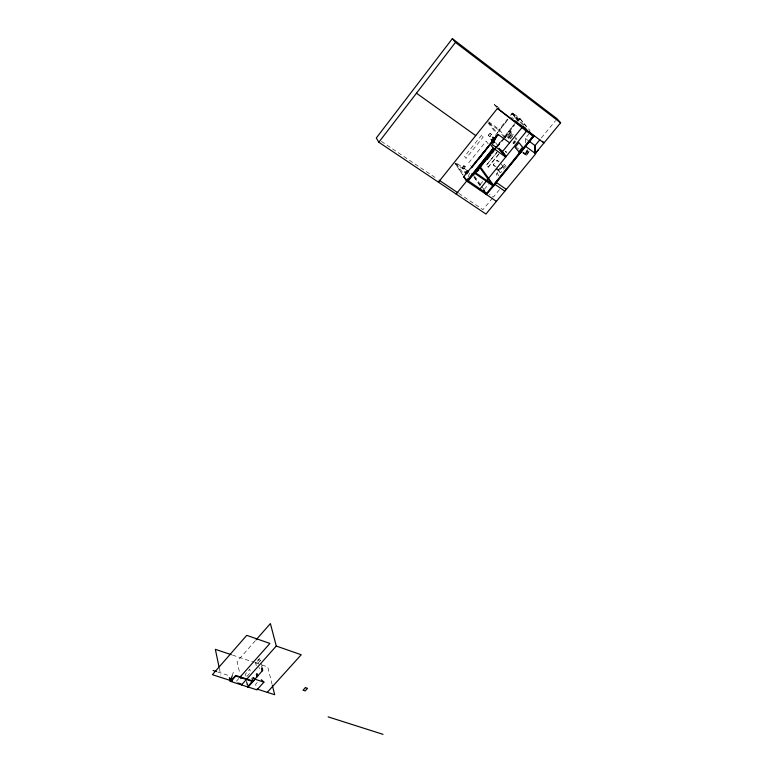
<?xml version="1.0" encoding="UTF-8"?>
<svg xmlns="http://www.w3.org/2000/svg" width="773" height="773" viewBox="0 0 773 773"><rect width="100%" height="100%" fill="white"/><g stroke="black" fill="none" stroke-linecap="round" stroke-linejoin="round"><path stroke-width="0.58" stroke-dasharray="3.87 2.9" d="M468.409 176.737L469.771 172.176M232.161 675.882L233.89 670.404M524.645 152.977L525.988 154.909L524.693 152.986L527.505 149.614M501.783 140.338L497.348 145.923M502.518 139.401L515.06 123.409M515.794 122.472L519.321 117.998L526.239 126.366M495.213 135.575L507.89 119.593M497.049 133.265L507.996 119.477M497.599 145.256L501.339 140.56M504.344 136.802L514.828 123.632M515.581 122.694L519.321 117.998M497.551 146.474L504.257 138.058M505.001 137.121L514.692 124.975M517.668 121.235L519.91 118.424L512.451 112.858L510.373 115.438M462.167 167.799L463.868 165.693L465.307 166.688L463.771 169.026L462.167 167.799L463.771 169.026M488.275 135.362L490.005 133.207L491.609 134.463L489.879 136.628L488.439 135.584L490.005 133.207M462.331 168.031L463.868 165.693M463.616 168.794L465.307 166.688M491.444 134.251L489.879 136.628M504.199 137.188L498.604 130.028L507.368 119.158M497.435 146.735L504.74 137.961M504.885 137.536L510.335 130.811L513.61 134.917M510.905 131.526L506.962 136.386L506.373 135.7L509.62 139.826L512.943 135.739M498.546 154.484L488.188 167.219L486.555 165.036L497.561 151.479M508.257 138.096L512.238 133.198M496.942 152.465L486.555 165.036M499.126 153.556L488.188 167.219M494.527 166.427L493.271 164.726L496.991 160.156L499.773 162.127M505.919 152.619L506.46 151.952L505.387 151.179L506.402 152.494M512.895 144L516.915 139.072M480.313 184.37L483.347 180.65M497.764 170.823L501.522 166.234L504.315 168.214L500.566 172.794L497.764 170.823L496.353 168.91L499.145 170.872L502.894 166.301L500.102 164.33M525.418 142.899L525.292 138.406L528.751 134.173M484.304 189.375L489.638 182.853M529.263 150.996L526.22 155.45L522.529 152.764M526.152 155.528L529.573 151.382M541.313 137.971L555.594 120.636M492.633 197.927L482.98 209.647L459.046 193.579M499.464 189.646L493.377 197.028L489.415 194.323M525.06 153.45L528.577 149.228M525.398 153.875L528.925 149.653M525.717 154.271L528.539 150.899M255.332 640.72L237.089 661.485L239.92 674.037M236.403 681.264L238.789 678.559M258.008 663.215L260.636 660.258L260.086 658.007L257.467 660.963L258.008 663.215L256.327 662.645M246.945 676.452L250.529 672.423L249.776 669.186L245.485 674.027L246.229 677.264M257.245 682.482L255.631 684.279L256.423 687.632M217.6 671.959L228.876 675.602L229.359 677.863M232.431 655.06L254.066 662.326M255.206 662.712L260.907 664.625M262.047 665.012L267.738 666.915L272.086 684.308M260.636 660.258L258.114 659.408L258.916 662.693M381.282 141.343L437.112 178.843M466.187 169.78L455.751 162.591L464.051 174.688M463.075 175.336L455.094 163.412L464.583 169.944M464.022 165.924L465.472 166.92M493.271 164.726L496.053 166.688M490.179 133.429L491.609 134.463M516.026 147.121L518.751 149.092M523.282 152.387L525.099 153.711M523.64 152.841L525.456 154.156M523.012 152.542L525.737 154.513M489.029 123.042L498.604 130.028M488.594 121.69L499.126 129.381L506.827 139.217M525.292 138.406L527.959 140.357M496.817 107.631L494.237 104.432L501.02 109.476M511.658 117.39L513.601 118.829M494.237 104.432L498.034 107.408M519.91 118.424L530.094 130.763M523.988 125.081L518.741 118.713L511.871 113.583L517.63 120.607M522.635 125.013L512.953 113.235L510.876 115.834L512.373 113.95L518.325 121.216M512.451 112.858L520.384 122.52M510.296 132.28L513.011 135.69M514.944 138.116L516.325 139.855M509.629 133.101L512.335 136.512M508.963 133.913L511.668 137.333M514.287 140.638L515.668 142.377M508.296 134.734L511.001 138.154M513.61 141.469L514.992 143.208M507.677 135.497L510.383 138.918M512.992 142.232L514.364 143.971M515.562 137.362L516.963 139.169M489.116 122.897L497.242 133.391M487.85 122.598L495.966 133.101M495.541 142.609L499.909 148.281M506.189 166.707L504.305 164.205L496.15 174.34L497.996 176.872M488.092 143.681L486.178 141.14L468.728 162.813L470.564 165.412M503.416 165.306L505.291 167.809M501.039 163.828L504.315 168.214M496.991 160.156L498.256 161.857M497.31 168.388L500.566 172.794M497.029 173.249L498.875 175.771M474.448 175.983L481.193 185.636M481.869 186.602L483.898 189.501M474.361 177.172L480.246 185.597M473.791 176.795L480.535 186.457M455.094 163.412L462.747 174.582M261.438 663.543L262.066 666.075L259.428 669.032L259.013 667.341M255.486 662.364L256.278 665.65M246.703 681.38L247.457 686.82L246.703 681.38L247.476 684.752M219.3 668.152L220.788 675.206M481.676 135.111L464.612 156.388L466.022 158.388L483.144 137.063L481.676 135.111"/><path stroke-width="1.16" d="M464.399 177.326L467.056 181.297L467.733 179.017M261.322 679.699L263.922 682.124L256.955 689.874L230.441 681.361L232.161 675.882M539.873 139.729L535.051 145.585L535.312 153.431L560.609 122.801L557.101 118.81L452.35 38.65L376.296 137.99L378.828 142.232L485.956 214.034L535.757 153.759L525.514 146.261M378.828 142.232L455.452 42.418L452.35 38.65M478.506 159.489L493.077 140.657M493.831 148.561L474.525 173.113L492.826 185.762L533.583 135.265L532.984 136L525.998 130.811L497.454 108.433L438.455 182.196M471.53 167.818L493 140.628M496.846 146.203L479.82 167.557L492.836 185.771M492.333 153.015L493.821 151.141M479.386 189.723L527.109 130.453L524.877 127.738M465.298 172.756L467.085 170.543L468.535 171.538L466.747 173.751L464.718 171.925M491.609 140.164L493.435 137.903L492.816 137.092L494.875 138.937L493.048 141.198L491 139.353M496.43 201.357L466.679 181.046L463.742 176.746L493.077 140.415M494.536 138.609L497.986 134.338L509.629 142.792M471.791 167.152L488.633 146.29M492.923 141.044L494.024 139.681M518.693 152.03L522.596 147.189L518.934 142.58L515.06 147.401L519.823 152.822M493.435 186.177L534.182 135.71L494.507 184.051L504.827 191.202M493.464 186.206L496.44 182.515L486.497 194.574L483.512 190.284L485.927 194.187L493.396 185.076L480.362 166.881M456.147 194.052L493.29 148.174L490.169 144.02M467.056 181.297L493.29 148.174L505.726 157.064L499.329 148.667M474.612 173.993L496.614 146.831M477.308 171.548L478.922 169.809M487 159.596L490.72 155.006M535.051 145.585L535.341 153.45L538.433 149.711M523.273 126.028L502.286 151.817L505.455 155.982L505.001 156.542L499.319 149.083M527.109 130.453L526.51 131.188L523.534 127.564M520.103 153.054L523.727 147.991M502.431 151.643L492.275 144.638L497.445 135.004L498.063 135.43M256.124 639.822L270.395 623.569L276.27 646.044L301.219 654.75L267.255 692.337M230.441 681.361L235.292 675.863M239.591 677.66L269.903 643.436L246.742 635.348L212.391 674.703L232.296 681.1M241.543 684.926L246.394 679.467M246.201 679.854L276.27 646.044M247.447 686.82L252.694 680.945L252.307 681.39L235.784 676.017M254.955 679.196L253.244 677.573L254.955 679.196L247.959 686.984L254.955 679.196L263.922 682.124M328.129 716.861L383.022 734.35M237.813 682.878L241.137 683.941M257.023 689.052L274.695 694.734L272.376 685.467M213.097 670.491L216.479 671.592M253.235 681.119L236.18 675.573L230.924 681.515L230.19 678.134M231.291 654.683L215.338 649.33L219.049 666.973M439.112 180.186L458.051 192.912M463.742 176.746L467.597 181.674L475.095 172.418L493.995 185.491M486.594 193.356L468.274 180.834L467.095 179.123M471.878 173.712L473.772 175.017M496.015 182.215L506.325 189.385M520.084 153.16L523.988 148.319M416.463 93.204L475.724 135.604M493.435 137.903L494.875 138.937M528.838 141.015L535.08 145.614L535.341 153.45M497.454 108.433L543.95 142.966L542.598 141.333M455.452 42.418L560.609 122.801M515.098 120.81L522.683 126.762L525.998 130.811M529.234 131.449L532.984 136M523.939 126.84L526.606 130.077M494.092 138.367L494.575 138.995M501.3 150.107L506.18 156.504M492.932 140.271L494.362 142.135M492.932 140.696L494.353 142.561M492.44 140.396L493.048 141.198M483.231 190.322L485.927 194.187L483.512 190.284M262.134 670.974L261.516 668.452L262.144 667.737L262.762 670.259L252.848 681.564L252.056 678.201M257.641 676.095L257.032 673.573L256.414 674.278L257.013 676.8M240.442 676.317L240.954 678.597M229.359 677.863L230.093 681.245M497.445 135.004L494.536 138.773L497.445 135.004M305.403 687.622L303.035 690.192L305.2 690.907L307.557 688.337L305.403 687.622"/></g></svg>
